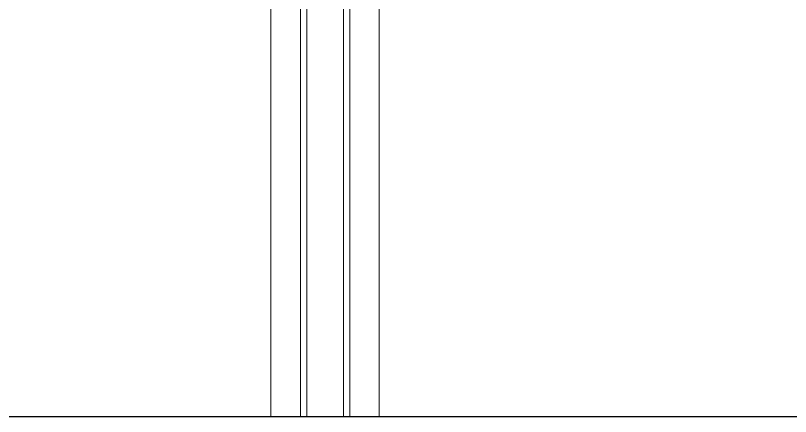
# Model space of a CAD drawing. Header units: feet. Extents: x -21 to 5170, y -254 to 1413.
# Drawn here: x 2316.8 to 2350.08, y 25.4 to 42.61 of the extents above; entities that cross this region are included whole.
import ezdxf

# ---------------------------------------------------------------- set-up
doc = ezdxf.new("R2010")
doc.units = ezdxf.units.FT
doc.header["$MEASUREMENT"] = 0
doc.layers.add('ATI CENTER SUPPORT', color=7, linetype='Continuous')
doc.layers.add('E-ARRY-TABL', color=9, linetype='Continuous')

msp = doc.modelspace()

# ---------------------------------------------------------------- linework, layer by layer
at = {"layer": 'ATI CENTER SUPPORT', "color": 8, "linetype": 'Continuous', "lineweight": 15}
for p, q in [((2327.77006, 108.06425), (2327.77006, 25.40257)), ((2329.03955, 108.06425), (2329.03955, 25.40257)), ((2329.30717, 108.06425), (2329.30717, 25.40257)), ((2330.88442, 108.06425), (2330.88442, 25.40257)), ((2331.15204, 108.06425), (2331.15204, 25.40257)), ((2332.42153, 108.06425), (2332.42153, 25.40257))]:
    msp.add_line(p, q, dxfattribs=at)
at = {"layer": 'E-ARRY-TABL'}
msp.add_line((2285.32588, 25.40257), (2374.86571, 25.40257), dxfattribs=at)

doc.saveas('drawing.dxf')
